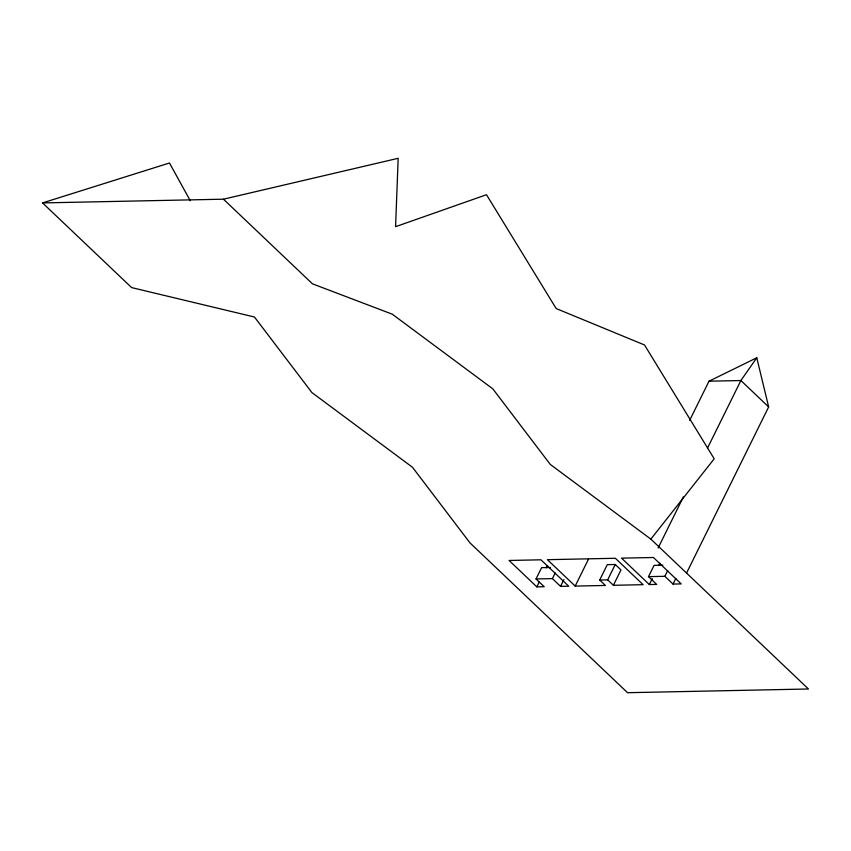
<?xml version="1.0" encoding="UTF-8"?>
<svg xmlns="http://www.w3.org/2000/svg" width="851" height="851" viewBox="0 0 851 851"><rect width="100%" height="100%" fill="white"/><g stroke="black" fill="none" stroke-linecap="round" stroke-linejoin="round"><path stroke-width="1.28" d="M536.024 578.946L552.395 578.616L560.554 586.382L568.723 586.211L540.959 559.809L509.089 560.469L536.853 586.871L544.193 586.711L536.024 578.946L541.608 567.66L550.416 567.479M536.853 586.871L539.204 582.116M546.246 567.862L547.416 565.49M552.395 578.616L555.182 572.968M560.554 586.382L563.905 579.605M613.38 585.297L620.964 569.936L615.252 564.5L607.284 564.67L599.7 580.02L607.667 579.861L613.38 585.297L643.111 584.68L615.347 558.277L547.416 559.681L575.191 586.084L588.509 559.118M607.667 579.861L615.252 564.5M689.65 420.383L709.021 381.195L756.773 357.782L768.655 406.938L686.48 573.212M658.121 548.001L683.364 496.931M707.436 448.232L740.891 380.535L756.773 357.782M648.505 576.638L664.865 576.308L673.035 584.073L681.194 583.903L653.43 557.501L621.56 558.15L649.324 584.552L656.674 584.403L648.505 576.638L654.089 565.351L662.897 565.17M649.324 584.552L652.26 578.616M658.717 565.553L659.897 563.181M664.865 576.308L667.652 570.659M673.035 584.073L675.822 578.425M650.845 539.119L714.202 458.806L644.515 344.974L556.182 308.551L486.495 194.719L395.577 226.685L398.172 158.297L223.462 199.198L42.55 202.91L131.628 287.595L254.47 317.019L311.923 392.588L412.49 467.273L469.943 542.842L627.559 692.703L808.45 688.991L650.845 539.119L550.278 464.433L492.825 388.864L392.268 314.179L312.466 283.83L223.462 199.198M42.55 202.91L169.466 162.998L190.316 200.783M709.021 381.195L740.891 380.535L768.655 406.938M575.191 586.084L605.412 585.456L599.7 580.02"/></g></svg>
